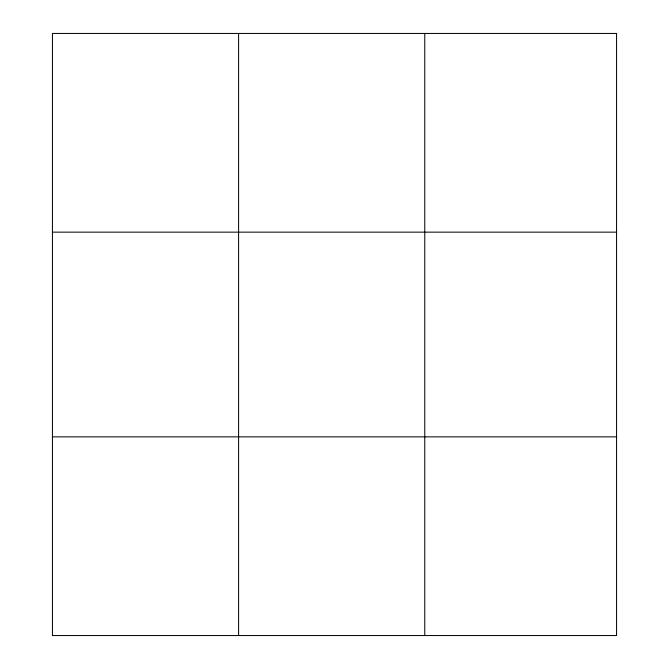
<?xml version="1.0" encoding="UTF-8"?>
<svg xmlns="http://www.w3.org/2000/svg" width="669" height="669" viewBox="0 0 669 669"><rect width="100%" height="100%" fill="white"/><g stroke="black" fill="none" stroke-linecap="round" stroke-linejoin="round"><path stroke-width="1" d="M238.599 33.45L238.599 635.55M424.765 33.45L424.765 635.55M52.433 232.143L616.567 232.143M52.433 436.857L616.567 436.857M616.567 33.45L616.567 635.55L52.433 635.55L52.433 33.45L616.567 33.45"/></g></svg>
